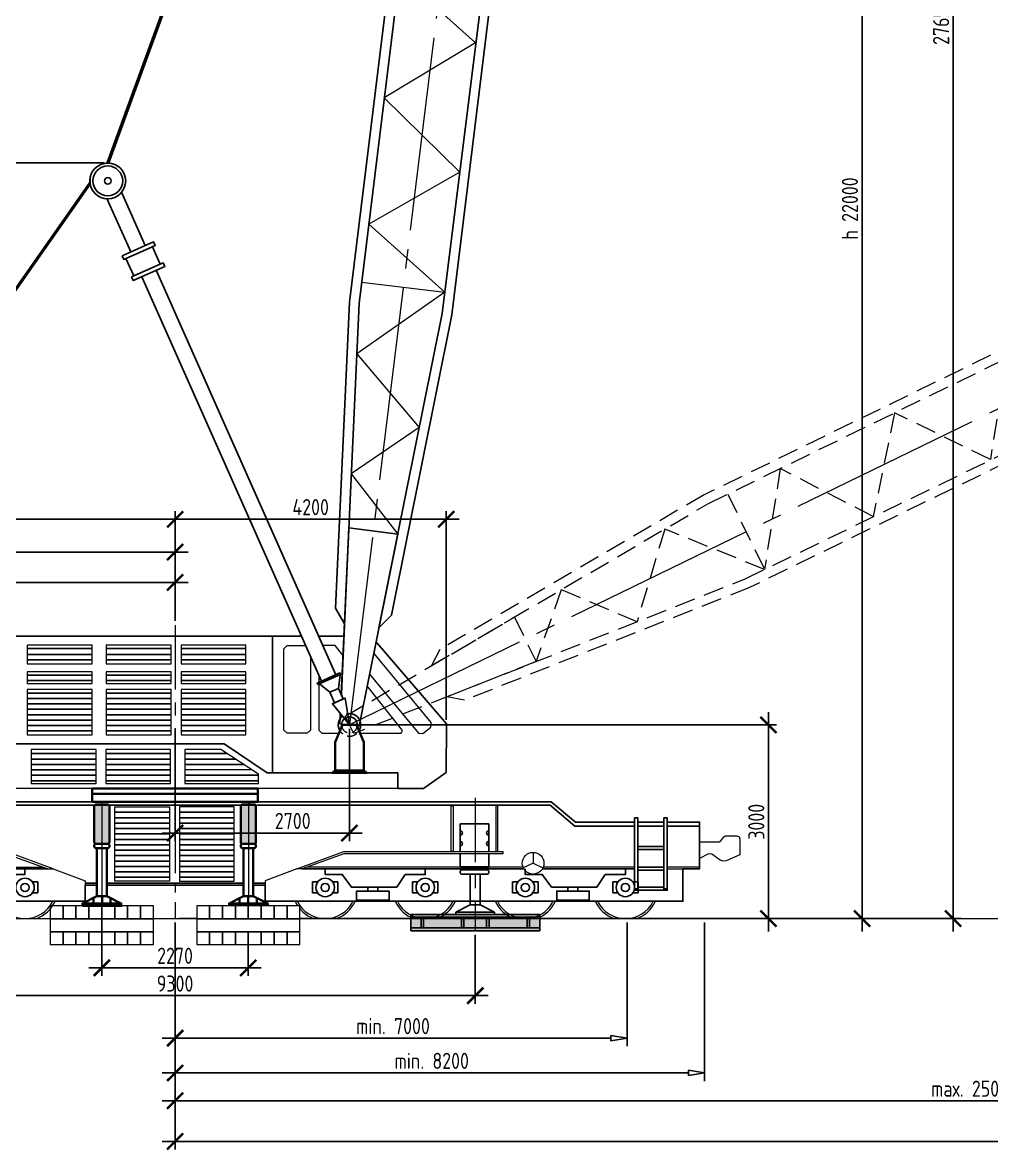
# Model space of a CAD drawing. Header units: millimetres. Extents: x -43929 to 22019, y 6537 to 66314.
# Drawn here: x -10940 to 4066, y 31743 to 49260 of the extents above; entities that cross this region are included whole.
import ezdxf

# ---------------------------------------------------------------- set-up
doc = ezdxf.new("R2010")
doc.units = ezdxf.units.MM
doc.set_wipeout_variables(frame=1)
for name, pattern in [('CENTER', [16, 10, -2, 2, -2]), ('HIDDEN', [9.525, 6.35, -3.175]), ('K5LT_AXLED', [19.5, 15, -1.5, 1.5, -1.5])]:
    doc.linetypes.add(name, pattern=pattern)
for name, color, linetype, lineweight in [('1', 7, 'Continuous', 35), ('1 @ 1', 7, 'Continuous', 35), ('axes', 40, 'CENTER', 0), ('axes2', 40, 'CENTER', 13), ('dim', 4, 'Continuous', 15), ('hatch2', 7, 'Continuous', 9), ('hid1', 7, 'HIDDEN', 0), ('line2', 7, 'Continuous', 18), ('line3', 7, 'Continuous', 25), ('line4', 7, 'Continuous', 50)]:
    doc.layers.add(name, color=color, linetype=linetype, lineweight=lineweight)
doc.layers.add('help', color=4, linetype='Continuous', lineweight=0, plot=False)
doc.layers.add('line1', color=5, linetype='Continuous', true_color=0x0000ff)
doc.styles.add('ГОСТ 2.304', font='CS_Gost2304.shx')
doc.dimstyles.new('СПДС', dxfattribs={"dimscale": 100, "dimtxt": 2.5, "dimasz": 2.5, "dimexe": 1.25, "dimexo": 0.625, "dimtad": 1, "dimdec": 0, "dimrnd": 0.001, "dimtxsty": 'ГОСТ 2.304', "dimblk": 'ARCHTICK', "dimblk1": 'ARCHTICK', "dimblk2": 'ARCHTICK', "dimcen": 2.5, "dimdle": 2, "dimadec": 0, "dimazin": 2, "dimtfac": 0.75, "dimtdec": 4, "dimtmove": 1, "dimatfit": 3, "dimfxl": 1, "dimtolj": 1, "dimarcsym": 1})

# ---------------------------------------------------------------- blocks, each defined once
blk = doc.blocks.new('портал')
blk.add_wipeout([(100758, 0), (100650, 407), (100683, 407), (100683, 587), (100592, 770), (100566, 770), (100566, 796), (100635, 796), (100635, 7652), (100491, 7652), (100491, 7714), (100527, 7714), (100527, 8011), (100490, 8011), (100490, 8073), (100635, 8073), (100635, 8979), (100619, 8983), (100517, 9086), (100481, 9222), (100519, 9362), (100617, 9461), (100758, 9500), (100897, 9463), (100997, 9363), (101035, 9226), (100998, 9085), (100898, 8984), (100881, 8977), (100881, 8073), (101024, 8073), (101024, 8011), (100975, 8011), (100975, 7714), (101025, 7714), (101025, 7652), (100881, 7652), (100881, 796), (100950, 796), (100950, 770), (100941, 770), (100833, 587), (100833, 407), (100867, 407)]).dxf.layer = 'hatch2'
at = {"layer": 'line1', "color": 5, "ltscale": 1000, "true_color": 0x0000ff}
for p, q in [((100683, 587), (100592, 770)), ((100833, 587), (100941, 770))]:
    blk.add_line(p, q, dxfattribs=at)
for points in [[(100635, 8979), (100635, 8073)], [(100881, 8073), (100881, 8977)], [(100635, 7652), (100635, 796), (100881, 796), (100881, 7652)]]:
    blk.add_lwpolyline(points, dxfattribs=at)
for points in [[(100490, 8073), (101024, 8073), (101024, 8011), (100490, 8011)], [(100527, 7714), (100975, 7714), (100975, 8011), (100527, 8011)], [(100491, 7714), (101025, 7714), (101025, 7652), (100491, 7652)], [(100566, 770), (100950, 770), (100950, 796), (100566, 796)], [(100683, 407), (100833, 407), (100833, 587), (100683, 587)], [(100758, 0), (100758, 0), (100867, 407), (100650, 407)]]:
    blk.add_lwpolyline(points, close=True, dxfattribs=at)
for radius in [277, 231, 51.5]:
    blk.add_circle((100758, 9223), radius, dxfattribs=at)
blk = doc.blocks.new('крепление стрелы')
blk.add_wipeout([(764633, 206187), (764683, 206223), (764683, 206664), (764796, 206930), (765009, 206930), (765123, 206664), (765123, 206223), (765173, 206187)]).dxf.layer = 'hatch2'
at = {"layer": '1', "color": 5, "ltscale": 1000, "true_color": 0x0000ff}
blk.add_lwpolyline([(764683, 206223), (764683, 206664), (764796, 206930), (765009, 206930), (765123, 206664), (765123, 206223)], close=True, dxfattribs=at)
blk.add_lwpolyline([(764633, 206187), (764683, 206223), (765123, 206223), (765173, 206187), (764633, 206187)], dxfattribs=at)
blk = doc.blocks.new('*U118')
at = {"layer": '1', "color": 5, "ltscale": 1000, "true_color": 0x0000ff}
for points in [[(-1283, 128), (1283, 128), (1283, 211), (-1283, 211)], [(-1283, 0), (1283, 0), (1283, 128), (-1283, 128)]]:
    blk.add_lwpolyline(points, close=True, dxfattribs=at)
at = {"layer": 'axes', "ltscale": 100}
blk.add_line((0, 2741), (0, -34), dxfattribs=at)
at = {"layer": 'line1', "color": 5, "ltscale": 1000, "true_color": 0x0000ff}
for points in [[(3452, 211), (-6246, 215), (-6246, 1779), (-6246, 2569), (1510, 2569)], [(3452, 211), (3846, 211), (4200, 459), (4202, 1211), (3036, 2569), (1510, 2569), (1510, 451)], [(3452, 211), (3452, 451), (1427, 451), (761, 899), (-6246, 899)]]:
    blk.add_lwpolyline(points, dxfattribs=at)
at = {"layer": 'line2', "ltscale": 1000}
blk.add_line((2889, 8055), (4180, 7897), dxfattribs=at)
for points in [[(-1286, 2429), (-2292, 2429), (-2292, 2142), (-1286, 2142)], [(-63, 2429), (-1069, 2429), (-1069, 2142), (-63, 2142)], [(1098, 2429), (92, 2429), (92, 2142), (1098, 2142)], [(2048, 1065), (1734, 1065), (1684, 1115), (1684, 2374), (1734, 2424), (2048, 2424), (2098, 2374), (2098, 1115)], [(3520, 1105), (2482, 2424), (2225, 2424), (2225, 1115), (2275, 1065), (3501, 1065)], [(3770, 1065), (3840, 1059), (3961, 1159), (3968, 1230), (2984, 2418), (2914, 2424), (2792, 2324), (2786, 2253)], [(-1286, 2014), (-2292, 2014), (-2292, 1835), (-1286, 1835)], [(-63, 2014), (-1069, 2014), (-1069, 1835), (-63, 1835)], [(1098, 2014), (92, 2014), (92, 1835), (1098, 1835)], [(-2292, 1040), (-1286, 1040), (-1286, 1743), (-2292, 1743)], [(-1069, 1040), (-63, 1040), (-63, 1743), (-1069, 1743)], [(92, 1040), (1098, 1040), (1098, 1743), (92, 1743)], [(-1225, 815), (-2231, 815), (-2231, 284), (-1225, 284)], [(-69, 815), (-1075, 815), (-1075, 284), (-69, 284)]]:
    blk.add_lwpolyline(points, close=True, dxfattribs=at)
blk.add_lwpolyline([(149, 815), (149, 284), (1292, 284), (1292, 432), (708, 815), (149, 815)], dxfattribs=at)
at = {"layer": 'line3', "color": 9, "ltscale": 1000, "true_color": 0xb7b7b7}
for p, q in [((-1286, 2379), (-2292, 2379)), ((-1286, 2286), (-2292, 2286)), ((-63, 2379), (-1069, 2379)), ((-63, 2286), (-1069, 2286)), ((1098, 2379), (92, 2379)), ((1098, 2286), (92, 2286)), ((-1286, 2202), (-2292, 2202)), ((-63, 2202), (-1069, 2202)), ((1098, 2202), (92, 2202)), ((-1286, 1965), (-2292, 1965)), ((-63, 1965), (-1069, 1965)), ((1098, 1965), (92, 1965)), ((-1286, 1881), (-2292, 1881)), ((-63, 1881), (-1069, 1881)), ((1098, 1881), (92, 1881)), ((-1286, 1687), (-2292, 1687)), ((-1286, 1603), (-2292, 1603)), ((-63, 1687), (-1069, 1687)), ((-63, 1603), (-1069, 1603)), ((1098, 1687), (92, 1687)), ((1098, 1603), (92, 1603)), ((-1286, 1519), (-2292, 1519)), ((-1286, 1436), (-2292, 1436)), ((-63, 1519), (-1069, 1519)), ((-63, 1436), (-1069, 1436)), ((1098, 1519), (92, 1519)), ((1098, 1436), (92, 1436)), ((-1286, 1352), (-2292, 1352)), ((-1286, 1268), (-2292, 1268)), ((-63, 1352), (-1069, 1352)), ((-63, 1268), (-1069, 1268)), ((1098, 1352), (92, 1352)), ((1098, 1268), (92, 1268)), ((-1286, 1184), (-2292, 1184)), ((-1286, 1100), (-2292, 1100)), ((-63, 1184), (-1069, 1184)), ((-63, 1100), (-1069, 1100)), ((1098, 1184), (92, 1184)), ((1098, 1100), (92, 1100)), ((-1225, 749), (-2231, 749)), ((-69, 749), (-1075, 749)), ((809, 749), (149, 749)), ((-1225, 665), (-2231, 665)), ((-1225, 582), (-2231, 582)), ((-69, 665), (-1075, 665)), ((-69, 582), (-1075, 582)), ((937, 665), (149, 665)), ((1064, 582), (149, 582)), ((-1225, 498), (-2231, 498)), ((-1225, 414), (-2231, 414)), ((-69, 498), (-1075, 498)), ((-69, 414), (-1075, 414)), ((1185, 503), (149, 498)), ((1292, 414), (149, 414)), ((-1225, 330), (-2231, 330)), ((-69, 330), (-1075, 330)), ((1292, 330), (149, 330))]:
    blk.add_line(p, q, dxfattribs=at)
at = {"layer": 'line4', "ltscale": 1000}
for p, q in [((-1098, 9734), (4584, 25354)), ((-6246, 2570), (-1278, 9638))]:
    blk.add_line(p, q, dxfattribs=at)
blk.add_wipeout([(3451, 4151), (2691, 4245), (2556, 1289), (2622, 1348), (2654, 1361), (2688, 1367), (2723, 1366), (2757, 1358), (2787, 1345), (2816, 1324), (2839, 1300), (2857, 1271), (2865, 1249)]).dxf.layer = 'hatch2'
at = {"layer": 'axes', "color": 30, "linetype": 'K5LT_AXLED', "ltscale": 200, "true_color": 0xff8000}
blk.add_line((5435, 23451), (2702, 1194), dxfattribs=at)
at = {"layer": 'line1', "color": 5, "ltscale": 1000, "true_color": 0x0000ff}
for points in [[(2484, 3002), (2623, 2761), (2849, 7724), (4089, 17822), (5255, 24240), (5106, 24258), (3940, 17840), (2700, 7743)], [(3350, 2896), (3157, 2696), (4139, 7566), (5398, 17661), (5800, 24173), (5949, 24155), (5528, 17645), (4288, 7548)], [(2553, 1212), (2691, 4245), (3451, 4151), (2851, 1175)]]:
    blk.add_lwpolyline(points, close=True, dxfattribs=at)
for radius in [174, 123]:
    blk.add_circle((2702, 1194), radius, dxfattribs=at)
at = {"layer": 'line2', "ltscale": 1000}
blk.add_lwpolyline([(4539, 20299), (5524, 19707), (4269, 18817), (5408, 17821), (3972, 16876), (5164, 15784), (3735, 14939), (4896, 13732), (3474, 12817), (4654, 11761), (3240, 10908), (4408, 9756), (2999, 8951), (4180, 7897), (2813, 6943), (3783, 5800), (2729, 5086), (3451, 4151)], dxfattribs=at)
at = {"rotation": 23.9515613894751}
blk.add_blockref('портал', (-89380, -39711), dxfattribs=at)
at = {"layer": '1', "extrusion": (0, 0, -1), "zscale": -1}
blk.add_blockref('крепление стрелы', (-767604, -205736), dxfattribs=at)
blk = doc.blocks.new('*U15')
blk.add_wipeout([(-800, 0), (-800, -600), (800, -600), (800, 0)]).dxf.layer = 'hatch2'
at = {"layer": 'line2', "ltscale": 1000}
for points in [[(-800, -200), (-600, -200), (-600, 0), (-800, 0)], [(-600, -200), (-400, -200), (-400, 0), (-600, 0)], [(-400, -200), (-200, -200), (-200, 0), (-400, 0)], [(-200, -200), (0, -200), (0, 0), (-200, 0)], [(0, -200), (200, -200), (200, 0), (0, 0)], [(200, -200), (400, -200), (400, 0), (200, 0)], [(400, -200), (600, -200), (600, 0), (400, 0)], [(600, -200), (800, -200), (800, 0), (600, 0)], [(-800, -400), (800, -400), (800, -200), (-800, -200)], [(-800, -600), (-600, -600), (-600, -400), (-800, -400)], [(-600, -600), (-400, -600), (-400, -400), (-600, -400)], [(-400, -600), (-200, -600), (-200, -400), (-400, -400)], [(-200, -600), (0, -600), (0, -400), (-200, -400)], [(0, -600), (200, -600), (200, -400), (0, -400)], [(200, -600), (400, -600), (400, -400), (200, -400)], [(400, -600), (600, -600), (600, -400), (400, -400)], [(600, -600), (800, -600), (800, -400), (600, -400)]]:
    blk.add_lwpolyline(points, close=True, dxfattribs=at)
blk = doc.blocks.new('аутр. стойка')
blk.add_wipeout([(780275, 203353), (780275, 203392), (780499, 203506), (780499, 204248), (780652, 204248), (780652, 203506), (780875, 203392), (780875, 203353)]).dxf.layer = 'hatch2'
at = {"layer": '1', "color": 5, "ltscale": 1000, "true_color": 0x0000ff}
for p, q in [((780444, 203478), (780444, 203392)), ((780578, 203506), (780578, 203392)), ((780712, 203475), (780712, 203392))]:
    blk.add_line(p, q, dxfattribs=at)
for points in [[(780499, 203506), (780652, 203506), (780652, 204248), (780499, 204248)], [(780275, 203353), (780875, 203353), (780875, 203392), (780275, 203392)]]:
    blk.add_lwpolyline(points, close=True, dxfattribs=at)
blk.add_lwpolyline([(780275, 203392), (780499, 203506), (780652, 203506), (780875, 203392)], dxfattribs=at)
blk = doc.blocks.new('уатр.')
at = {"layer": 'hatch2', "ltscale": 1000, "true_color": 0x000000}
h = blk.add_hatch(color=18, dxfattribs=at)
h.dxf.hatch_style = 1
h.paths.add_polyline_path([(761340, 193740, 0.414214), (761315, 193765), (761223, 193765), (761340, 193650)])
h.paths.add_polyline_path([(761107, 193609), (761107, 193337), (761291, 193154), (761315, 193154, 0.414214), (761340, 193179), (761340, 193378)])
at = {"layer": 'hatch2', "ltscale": 1000}
h = blk.add_hatch(color=2, dxfattribs=at)
h.dxf.hatch_style = 1
h.paths.add_polyline_path([(761340, 193650), (761223, 193765), (761132, 193765, 0.414214), (761107, 193740), (761107, 193609), (761340, 193378)])
h.paths.add_polyline_path([(761107, 193337), (761107, 193179, 0.414214), (761132, 193154), (761291, 193154)])
at = {"layer": '1', "color": 5, "ltscale": 1000, "true_color": 0x0000ff}
for points in [[(761132, 193154), (761315, 193154, 0.414214), (761340, 193179), (761340, 193740, 0.414214), (761315, 193765), (761132, 193765, 0.414214), (761107, 193740), (761107, 193179, 0.414214)], [(761132, 193154), (761315, 193154, -0.414214), (761340, 193129), (761340, 193115, -0.414214), (761315, 193090), (761132, 193090, -0.414214), (761107, 193115), (761107, 193129, -0.414214)]]:
    blk.add_lwpolyline(points, format="xyb", close=True, dxfattribs=at)
at = {"layer": '1'}
blk.add_blockref('аутр. стойка', (-19352, -11158), dxfattribs=at)
blk = doc.blocks.new('*U101')
at = {"color": 8, "lineweight": 20}
for p, q in [((-6105, 268), (-1550, 268)), ((6105, 268), (1550, 268))]:
    blk.add_line(p, q, dxfattribs=at)
for centre in [(-2325, 482), (2325, 482), (3875, 482), (5425, 482), (6975, 482)]:
    blk.add_arc(centre, 482, 206.3327, 333.6673, dxfattribs=at)
at = {"color": 7, "lineweight": 20}
blk.add_arc((-2325, 482), 513, 290.0531, 335.3742, dxfattribs=at)
at = {"layer": 'axes2', "color": 30, "linetype": 'K5LT_AXLED', "ltscale": 100, "true_color": 0xff8000}
blk.add_line((0, 2205), (0, 0), dxfattribs=at)
at = {"layer": 'help', "ltscale": 1000}
blk.add_line((8124, 1494), (8124, 1466), dxfattribs=at)
at = {"layer": 'line1', "color": 5, "ltscale": 1000, "true_color": 0x0000ff}
for points in [[(7115, 1494), (6200, 1494), (5823, 1807), (0, 1807), (-5823, 1807), (-6200, 1494), (-7115, 1494)], [(-7624, 1494), (-8124, 1494), (-8124, 772), (-7865, 772), (-7865, 268), (-1395, 268), (-1395, 516), (1395, 516), (1395, 268), (7865, 268), (7865, 772), (8124, 772), (8124, 1494), (7624, 1494)], [(7168, 1494), (7571, 1494)]]:
    blk.add_lwpolyline(points, dxfattribs=at)
at = {"layer": 'line2', "ltscale": 1000}
for p, q in [((8124, 799), (7624, 799)), ((7624, 772), (7865, 772))]:
    blk.add_line(p, q, dxfattribs=at)
for points in [[(-89, 580), (-934, 580), (-934, 1732), (-89, 1732)], [(67, 580), (913, 580), (913, 1732), (67, 1732)], [(4308, 1040), (4278, 1040), (4278, 1748), (4308, 1748)], [(4967, 1040), (4997, 1040), (4997, 1748), (4967, 1748)]]:
    blk.add_lwpolyline(points, close=True, dxfattribs=at)
for points in [[(4858, 1040), (4858, 1466), (4418, 1466), (4418, 1040)], [(8124, 1191), (8428, 1191), (8452, 1203), (8500, 1268), (8524, 1280), (8700, 1280), (8735, 1265), (8750, 1230), (8750, 990), (8538, 897), (8488, 890), (8441, 907), (8312, 997), (8261, 1001), (8124, 931)], [(-1887, 772), (-2615, 1040), (-5077, 1040), (-5077, 1005), (-2616, 1005), (-1970, 772)], [(1887, 772), (2615, 1040), (5077, 1040), (5077, 1005), (2616, 1005), (1970, 772)], [(4418, 1005), (4418, 799), (4858, 799), (4858, 1005)], [(-5386, 799), (-2040, 799), (-1970, 772), (-5399, 772)], [(-5399, 772), (-1887, 772), (-1395, 583), (-1395, 516)], [(5399, 772), (1887, 772), (1395, 583), (1395, 516)], [(5386, 799), (2040, 799), (1970, 772), (5399, 772)], [(7115, 772), (5690, 772)], [(5690, 772), (7115, 772)], [(7115, 799), (5703, 799)]]:
    blk.add_lwpolyline(points, dxfattribs=at)
for centre, radius, start, end in [((4418, 1327), 33.6, 270, 90), ((4858, 1327), 33.6, 90, 270), ((4418, 1161), 33.6, 270, 90), ((4858, 1161), 33.6, 90, 270), ((2325, 482), 513, 204.6258, 249.9469), ((2325, 482), 513, 290.0531, 335.3742), ((3875, 482), 513, 204.6258, 249.9469), ((3875, 482), 513, 290.0531, 335.3742), ((5425, 482), 513, 204.6258, 249.9469), ((5425, 482), 513, 290.0531, 335.3742), ((6975, 482), 513, 204.6258, 249.9469), ((6975, 482), 513, 290.0531, 335.3742)]:
    blk.add_arc(centre, radius, start, end, dxfattribs=at)
at = {"layer": 'line3', "color": 9, "ltscale": 1000, "true_color": 0xb7b7b7}
for p, q in [((5810, 1758), (-5807, 1758)), ((6194, 1431), (5810, 1758)), ((-934, 1647), (-89, 1647)), ((913, 1647), (67, 1647)), ((-934, 1563), (-89, 1563)), ((-934, 1479), (-89, 1479)), ((913, 1563), (67, 1563)), ((913, 1479), (67, 1479)), ((7115, 1431), (6194, 1431)), ((7571, 1431), (7168, 1431)), ((8124, 1431), (7624, 1431)), ((-934, 1395), (-89, 1395)), ((-934, 1311), (-89, 1311)), ((-934, 1227), (-89, 1227)), ((913, 1395), (67, 1395)), ((913, 1311), (67, 1311)), ((913, 1227), (67, 1227)), ((-934, 1143), (-89, 1143)), ((-934, 1059), (-89, 1059)), ((913, 1143), (67, 1143)), ((913, 1059), (67, 1059)), ((-934, 975), (-89, 975)), ((-934, 892), (-89, 892)), ((913, 975), (67, 975)), ((913, 892), (67, 892)), ((-934, 808), (-89, 808)), ((-934, 724), (-89, 724)), ((913, 808), (67, 808)), ((913, 724), (67, 724)), ((-2128, 567), (-2210, 567)), ((-2128, 567), (-2128, 482)), ((-1395, 547), (1395, 547)), ((-934, 640), (-89, 640)), ((913, 640), (67, 640)), ((2128, 567), (2210, 567)), ((2128, 567), (2128, 482)), ((2522, 567), (2440, 567)), ((2522, 567), (2522, 482)), ((3678, 567), (3760, 567)), ((3678, 567), (3678, 482)), ((4072, 567), (3990, 567)), ((4072, 567), (4072, 482)), ((5228, 567), (5310, 567)), ((5228, 567), (5228, 482)), ((5622, 567), (5540, 567)), ((5622, 567), (5622, 482)), ((6778, 567), (6860, 567)), ((6778, 567), (6778, 482)), ((7172, 567), (7090, 567)), ((7172, 567), (7172, 482)), ((-2128, 397), (-2210, 397)), ((-2128, 397), (-2128, 482)), ((2128, 397), (2128, 482)), ((2128, 397), (2210, 397)), ((2522, 397), (2440, 397)), ((2522, 397), (2522, 482)), ((3678, 397), (3678, 482)), ((3678, 397), (3760, 397)), ((4072, 397), (3990, 397)), ((4072, 397), (4072, 482)), ((5228, 397), (5228, 482)), ((5228, 397), (5310, 397)), ((5622, 397), (5540, 397)), ((5622, 397), (5622, 482)), ((6778, 397), (6778, 482)), ((6778, 397), (6860, 397)), ((7172, 397), (7090, 397)), ((7172, 397), (7172, 482))]:
    blk.add_line(p, q, dxfattribs=at)
at = {"layer": 'line3', "color": 8, "lineweight": 20}
for p, q in [((5548, 1025), (5545, 857)), ((5545, 857), (5393, 784)), ((5545, 857), (5697, 784))]:
    blk.add_line(p, q, dxfattribs=at)
at = {"layer": 'line3', "color": 9, "ltscale": 1000, "true_color": 0xb7b7b7}
for points in [[(7115, 1560), (7168, 1560), (7168, 463), (7115, 463)], [(7571, 1560), (7624, 1560), (7624, 463), (7571, 463)], [(7168, 1118), (7571, 1118), (7571, 1071), (7168, 1071)], [(7168, 797), (7571, 797), (7571, 750), (7168, 750)], [(2812, 288), (3315, 288), (3315, 425), (2812, 425)], [(2985, 488), (3140, 488), (3140, 425), (2985, 425)], [(5912, 288), (6415, 288), (6415, 425), (5912, 425)], [(6085, 488), (6240, 488), (6240, 425), (6085, 425)], [(7115, 463), (7168, 463), (7168, 440), (7115, 440)], [(7168, 487), (7571, 487), (7571, 440), (7168, 440)], [(7571, 463), (7624, 463), (7624, 440), (7571, 440)]]:
    blk.add_lwpolyline(points, close=True, dxfattribs=at)
for points in [[(-2325, 772), (-2325, 682), (-2588, 682), (-2731, 488), (-3434, 488), (-3564, 683), (-3875, 683), (-3875, 772)], [(2325, 772), (2325, 682), (2588, 682), (2731, 488), (3434, 488), (3564, 683), (3875, 683), (3875, 772)], [(5425, 772), (5425, 682), (5688, 682), (5831, 488), (6534, 488), (6664, 683), (6975, 683), (6975, 772)]]:
    blk.add_lwpolyline(points, dxfattribs=at)
at = {"layer": 'line3', "color": 8, "lineweight": 20}
blk.add_circle((5545, 857), 169, dxfattribs=at)
at = {"layer": 'line3', "color": 9, "ltscale": 1000, "true_color": 0xb7b7b7}
for centre, radius in [((-2325, 482), 143), ((-2325, 482), 62.7), ((2325, 482), 143), ((2325, 482), 62.7), ((3875, 482), 143), ((3875, 482), 62.7), ((5425, 482), 143), ((5425, 482), 62.7), ((6975, 482), 143), ((6975, 482), 62.7)]:
    blk.add_circle(centre, radius, dxfattribs=at)
at = {"layer": '1'}
blk.add_blockref('уатр.', (-762358, -191998), dxfattribs=at)
at = {"layer": '1', "xscale": -1}
blk.add_blockref('уатр.', (762358, -191998), dxfattribs=at)
at = {"layer": '1', "color": 5, "ltscale": 1000, "true_color": 0x0000ff}
blk.add_line((-1283, 1807), (1283, 1807), dxfattribs=at)
at = {"layer": 'axes2', "color": 30, "linetype": 'K5LT_AXLED', "ltscale": 200, "true_color": 0xff8000}
for p, q in [((-1135, 1807), (-1135, 0)), ((1135, 1807), (1135, 0))]:
    blk.add_line(p, q, dxfattribs=at)
blk = doc.blocks.new('_ArchTick')
at = {"color": 0, "linetype": 'ByBlock', "const_width": 0.15}
blk.add_lwpolyline([(-0.5, -0.5), (0.5, 0.5)], dxfattribs=at)
blk = doc.blocks.new('*D157')
at = {"layer": 'Defpoints', "color": 0, "ltscale": 1000, "transparency": 16777216}
for p in [(-1578, 57380), (2062, 57380), (-1578, 35380)]:
    blk.add_point(p, dxfattribs=at)
at = {"layer": 'dim', "color": 0, "lineweight": -2, "ltscale": 1000, "transparency": 16777216}
for p, q in [((2062, 35180), (2062, 57580)), ((-1515, 57380), (2187, 57380)), ((-1516, 35380), (2187, 35380))]:
    blk.add_line(p, q, dxfattribs=at)
at = {"layer": 'dim', "color": 0, "lineweight": -2, "ltscale": 1000, "transparency": 16777216, "xscale": 250, "yscale": 250, "zscale": 250}
for p, rotation in [((2062, 57380), 90), ((2062, 35380), 270)]:
    blk.add_blockref('_ArchTick', p, dxfattribs=dict(at, rotation=rotation))
at = {"layer": 'dim', "color": 0, "ltscale": 1000, "transparency": 16777216, "insert": (1875, 46380), "char_height": 250, "attachment_point": 5, "rotation": 90, "style": 'ГОСТ 2.304'}
blk.add_mtext('\\A1;h 22000', dxfattribs=at)
blk = doc.blocks.new('_ClosedBlank')
at = {"color": 0, "linetype": 'ByBlock', "lineweight": -2}
for p, q in [((-1, 0.167), (0, 0)), ((-1, 0.167), (-1, -0.167)), ((0, 0), (-1, -0.167))]:
    blk.add_line(p, q, dxfattribs=at)
blk = doc.blocks.new('*D158')
at = {"layer": 'Defpoints', "color": 0, "ltscale": 100, "transparency": 16777216}
for p in [(-8578, 35380), (-1578, 35381), (-1578, 33527)]:
    blk.add_point(p, dxfattribs=at)
at = {"layer": 'dim', "color": 0, "lineweight": -2, "ltscale": 100, "transparency": 16777216}
for p, q in [((-8578, 35317), (-8578, 33402)), ((-1578, 35318), (-1578, 33402))]:
    blk.add_line(p, q, dxfattribs=at)
at = {"layer": 'dim', "color": 0, "linetype": 'Continuous', "lineweight": -2, "ltscale": 100, "transparency": 16777216}
blk.add_line((-8778, 33527), (-1828, 33527), dxfattribs=at)
at = {"layer": 'dim', "color": 0, "lineweight": -2, "ltscale": 100, "transparency": 16777216, "xscale": 250, "yscale": 250, "zscale": 250, "rotation": 180}
blk.add_blockref('_ArchTick', (-8578, 33527), dxfattribs=at)
at = {"layer": 'dim', "color": 0, "lineweight": -2, "ltscale": 100, "transparency": 16777216, "xscale": 250, "yscale": 250, "zscale": 250}
blk.add_blockref('_ClosedBlank', (-1578, 33527), dxfattribs=at)
at = {"layer": 'dim', "color": 0, "ltscale": 100, "transparency": 16777216, "insert": (-5203, 33714), "char_height": 250, "attachment_point": 5, "style": 'ГОСТ 2.304'}
blk.add_mtext('\\A1;min. 7000', dxfattribs=at)
blk = doc.blocks.new('_McsArrow')
at = {"layer": 'help', "color": 0, "ltscale": 1000}
blk.add_solid([(0, 0), (-1, 0.167), (-1, -0.167)], dxfattribs=at)
blk = doc.blocks.new('*D159')
at = {"layer": 'Defpoints', "color": 0, "ltscale": 100, "transparency": 16777216}
for p in [(-8578, 35317), (16422, 35380), (16422, 32557)]:
    blk.add_point(p, dxfattribs=at)
at = {"layer": 'dim', "color": 0, "lineweight": -2, "ltscale": 100, "transparency": 16777216}
for p, q in [((-8578, 35255), (-8578, 32432)), ((16422, 35317), (16422, 32432)), ((-8778, 32557), (16172, 32557))]:
    blk.add_line(p, q, dxfattribs=at)
at = {"layer": 'dim', "color": 0, "lineweight": -2, "ltscale": 100, "transparency": 16777216, "xscale": 250, "yscale": 250, "zscale": 250, "rotation": 180}
blk.add_blockref('_ArchTick', (-8578, 32557), dxfattribs=at)
at = {"layer": 'dim', "color": 0, "lineweight": -2, "ltscale": 100, "transparency": 16777216, "xscale": 250, "yscale": 250, "zscale": 250}
blk.add_blockref('_McsArrow', (16422, 32557), dxfattribs=at)
at = {"layer": 'dim', "color": 0, "ltscale": 100, "transparency": 16777216, "insert": (3797, 32745), "char_height": 250, "attachment_point": 5, "style": 'ГОСТ 2.304'}
blk.add_mtext('\\A1;mах. 25000', dxfattribs=at)
blk = doc.blocks.new('*D161')
at = {"layer": 'Defpoints', "color": 0, "ltscale": 1000, "transparency": 16777216}
for p in [(-8578, 35380), (-378, 35380), (-378, 32989)]:
    blk.add_point(p, dxfattribs=at)
at = {"layer": 'dim', "color": 0, "lineweight": -2, "ltscale": 1000, "transparency": 16777216}
for p, q in [((-8578, 35317), (-8578, 32864)), ((-378, 35317), (-378, 32864)), ((-8778, 32989), (-628, 32989))]:
    blk.add_line(p, q, dxfattribs=at)
at = {"layer": 'dim', "color": 0, "lineweight": -2, "ltscale": 1000, "transparency": 16777216, "xscale": 250, "yscale": 250, "zscale": 250, "rotation": 180}
blk.add_blockref('_ArchTick', (-8578, 32989), dxfattribs=at)
at = {"layer": 'dim', "color": 0, "lineweight": -2, "ltscale": 1000, "transparency": 16777216, "xscale": 250, "yscale": 250, "zscale": 250}
blk.add_blockref('_ClosedBlank', (-378, 32989), dxfattribs=at)
at = {"layer": 'dim', "color": 0, "ltscale": 1000, "transparency": 16777216, "insert": (-4603, 33176), "char_height": 250, "attachment_point": 5, "style": 'ГОСТ 2.304'}
blk.add_mtext('\\A1;min. 8200', dxfattribs=at)
blk = doc.blocks.new('*D162')
at = {"layer": 'Defpoints', "color": 0, "ltscale": 1000, "transparency": 16777216}
for p in [(-702, 63030), (3474, 63030), (-8578, 35380)]:
    blk.add_point(p, dxfattribs=at)
at = {"layer": 'dim', "color": 0, "lineweight": -2, "ltscale": 1000, "transparency": 16777216}
for p, q in [((3474, 35180), (3474, 63230)), ((-640, 63030), (3599, 63030)), ((-8516, 35380), (3599, 35380))]:
    blk.add_line(p, q, dxfattribs=at)
at = {"layer": 'dim', "color": 0, "lineweight": -2, "ltscale": 1000, "transparency": 16777216, "xscale": 250, "yscale": 250, "zscale": 250}
for p, rotation in [((3474, 63030), 90), ((3474, 35380), 270)]:
    blk.add_blockref('_ArchTick', p, dxfattribs=dict(at, rotation=rotation))
at = {"layer": 'dim', "color": 0, "ltscale": 1000, "transparency": 16777216, "insert": (3287, 49205), "char_height": 250, "attachment_point": 5, "rotation": 90, "style": 'ГОСТ 2.304'}
blk.add_mtext('\\A1; 27650', dxfattribs=at)
blk = doc.blocks.new('*D163')
at = {"layer": 'Defpoints', "color": 0, "ltscale": 100, "transparency": 16777216}
for p in [(-8578, 35380), (19422, 35380), (19422, 31928)]:
    blk.add_point(p, dxfattribs=at)
at = {"layer": 'dim', "color": 0, "lineweight": -2, "ltscale": 100, "transparency": 16777216}
for p, q in [((-8578, 35317), (-8578, 31803)), ((19422, 35317), (19422, 31803)), ((-8778, 31928), (19172, 31928))]:
    blk.add_line(p, q, dxfattribs=at)
at = {"layer": 'dim', "color": 0, "lineweight": -2, "ltscale": 100, "transparency": 16777216, "xscale": 250, "yscale": 250, "zscale": 250, "rotation": 180}
blk.add_blockref('_ArchTick', (-8578, 31928), dxfattribs=at)
at = {"layer": 'dim', "color": 0, "lineweight": -2, "ltscale": 100, "transparency": 16777216, "xscale": 250, "yscale": 250, "zscale": 250}
blk.add_blockref('_McsArrow', (19422, 31928), dxfattribs=at)
at = {"layer": 'dim', "color": 0, "ltscale": 100, "transparency": 16777216, "insert": (5297, 32115), "char_height": 250, "attachment_point": 5, "style": 'ГОСТ 2.304'}
blk.add_mtext('\\A1;mах.  28000', dxfattribs=at)
blk = doc.blocks.new('стрела штриховая')
at = {"layer": 'axes', "color": 30, "linetype": 'K5LT_AXLED', "ltscale": 200, "true_color": 0xff8000}
blk.add_line((-22422, 319), (0, 0), dxfattribs=at)
at = {"layer": 'hid1', "ltscale": 50}
blk.add_line((-6824, 747), (-6842, -553), dxfattribs=at)
for points in [[(-1762, 462), (-1542, 291), (-6490, 742), (-16662, 887), (-23180, 604), (-23177, 755), (-16660, 1037), (-6488, 892)], [(2, 150), (-3021, 426), (-3032, -340), (-2, -150)], [(-1775, -411), (-1550, -247), (-6509, -557), (-16681, -432), (-23187, 56), (-23189, -95), (-16683, -563), (-6511, -707)]]:
    blk.add_lwpolyline(points, close=True, dxfattribs=at)
blk.add_lwpolyline([(-19177, 778), (-18726, -279), (-17673, 843), (-16841, -420), (-15710, 874), (-14790, -456), (-13759, 846), (-12721, -469), (-11620, 815), (-10734, -497), (-9697, 788), (-8715, -526), (-7726, 760), (-6842, -553), (-5711, 671), (-4711, -445), (-3860, 502), (-3032, -340)], dxfattribs=at)
at = {"layer": 'hid1', "ltscale": 25}
for radius in [174, 123]:
    blk.add_circle((0, 0), radius, dxfattribs=at)
blk = doc.blocks.new('*D127')
at = {"layer": 'Defpoints', "color": 0, "ltscale": 100, "transparency": 16777216}
for p in [(-15118, 40588), (-8578, 39928), (-15118, 39366)]:
    blk.add_point(p, dxfattribs=at)
at = {"layer": 'dim', "color": 0, "lineweight": -2, "ltscale": 100, "transparency": 16777216}
for p, q in [((-15118, 39429), (-15118, 40713)), ((-8578, 39991), (-8578, 40713)), ((-8378, 40588), (-15318, 40588))]:
    blk.add_line(p, q, dxfattribs=at)
at = {"layer": 'dim', "color": 0, "lineweight": -2, "ltscale": 100, "transparency": 16777216, "xscale": 250, "yscale": 250, "zscale": 250, "rotation": 180}
blk.add_blockref('_ArchTick', (-15118, 40588), dxfattribs=at)
at = {"layer": 'dim', "color": 0, "lineweight": -2, "ltscale": 100, "transparency": 16777216, "xscale": 250, "yscale": 250, "zscale": 250}
blk.add_blockref('_ArchTick', (-8578, 40588), dxfattribs=at)
at = {"layer": 'dim', "color": 0, "ltscale": 100, "transparency": 16777216, "insert": (-11848, 40775), "char_height": 250, "attachment_point": 5, "style": 'ГОСТ 2.304'}
blk.add_mtext('\\A1;6540', dxfattribs=at)
blk = doc.blocks.new('*D128')
at = {"layer": 'Defpoints', "color": 0, "ltscale": 100, "transparency": 16777216}
for p in [(-15978, 41059), (-8578, 39928), (-15978, 39619)]:
    blk.add_point(p, dxfattribs=at)
at = {"layer": 'dim', "color": 0, "lineweight": -2, "ltscale": 100, "transparency": 16777216}
for p, q in [((-15978, 39681), (-15978, 41184)), ((-8578, 39991), (-8578, 41184)), ((-8378, 41059), (-16178, 41059))]:
    blk.add_line(p, q, dxfattribs=at)
at = {"layer": 'dim', "color": 0, "lineweight": -2, "ltscale": 100, "transparency": 16777216, "xscale": 250, "yscale": 250, "zscale": 250, "rotation": 180}
blk.add_blockref('_ArchTick', (-15978, 41059), dxfattribs=at)
at = {"layer": 'dim', "color": 0, "lineweight": -2, "ltscale": 100, "transparency": 16777216, "xscale": 250, "yscale": 250, "zscale": 250}
blk.add_blockref('_ArchTick', (-8578, 41059), dxfattribs=at)
at = {"layer": 'dim', "color": 0, "ltscale": 100, "transparency": 16777216, "insert": (-12278, 41246), "char_height": 250, "attachment_point": 5, "style": 'ГОСТ 2.304'}
blk.add_mtext('\\A1;7400', dxfattribs=at)
blk = doc.blocks.new('*D129')
at = {"layer": 'Defpoints', "color": 0, "ltscale": 100, "transparency": 16777216}
for p in [(-16778, 41566), (-8578, 39928), (-16778, 39619)]:
    blk.add_point(p, dxfattribs=at)
at = {"layer": 'dim', "color": 0, "lineweight": -2, "ltscale": 100, "transparency": 16777216}
for p, q in [((-8378, 41566), (-16978, 41566)), ((-16778, 39681), (-16778, 41691)), ((-8578, 39991), (-8578, 41691))]:
    blk.add_line(p, q, dxfattribs=at)
at = {"layer": 'dim', "color": 0, "lineweight": -2, "ltscale": 100, "transparency": 16777216, "xscale": 250, "yscale": 250, "zscale": 250, "rotation": 180}
blk.add_blockref('_ArchTick', (-16778, 41566), dxfattribs=at)
at = {"layer": 'dim', "color": 0, "lineweight": -2, "ltscale": 100, "transparency": 16777216, "xscale": 250, "yscale": 250, "zscale": 250}
blk.add_blockref('_ArchTick', (-8578, 41566), dxfattribs=at)
at = {"layer": 'dim', "color": 0, "ltscale": 100, "transparency": 16777216, "insert": (-12678, 41754), "char_height": 250, "attachment_point": 5, "style": 'ГОСТ 2.304'}
blk.add_mtext('\\A1;8200', dxfattribs=at)
blk = doc.blocks.new('*D165')
at = {"layer": 'Defpoints', "color": 0, "ltscale": 100, "transparency": 16777216}
for p in [(-18057, 47086), (-9616, 47086), (-17542, 35380)]:
    blk.add_point(p, dxfattribs=at)
at = {"layer": 'dim', "color": 0, "lineweight": -2, "ltscale": 100, "transparency": 16777216}
for p, q in [((-18057, 35180), (-18057, 47286)), ((-9679, 47086), (-18182, 47086)), ((-17605, 35380), (-18182, 35380))]:
    blk.add_line(p, q, dxfattribs=at)
at = {"layer": 'dim', "color": 0, "lineweight": -2, "ltscale": 100, "transparency": 16777216, "xscale": 250, "yscale": 250, "zscale": 250}
for p, rotation in [((-18057, 47086), 90), ((-18057, 35380), 270)]:
    blk.add_blockref('_ArchTick', p, dxfattribs=dict(at, rotation=rotation))
at = {"layer": 'dim', "color": 0, "ltscale": 100, "transparency": 16777216, "insert": (-18245, 41233), "char_height": 250, "attachment_point": 5, "rotation": 90, "style": 'ГОСТ 2.304'}
blk.add_mtext('\\A1;мах. 12500', dxfattribs=at)
blk = doc.blocks.new('*D130')
at = {"layer": 'Defpoints', "color": 0, "ltscale": 100, "transparency": 16777216}
for p in [(-4379, 41566), (-8578, 39928), (-4379, 38398)]:
    blk.add_point(p, dxfattribs=at)
at = {"layer": 'dim', "color": 0, "lineweight": -2, "ltscale": 100, "transparency": 16777216}
for p, q in [((-8778, 41566), (-4179, 41566)), ((-8578, 39991), (-8578, 41691)), ((-4379, 38461), (-4379, 41691))]:
    blk.add_line(p, q, dxfattribs=at)
at = {"layer": 'dim', "color": 0, "lineweight": -2, "ltscale": 100, "transparency": 16777216, "xscale": 250, "yscale": 250, "zscale": 250, "rotation": 180}
blk.add_blockref('_ArchTick', (-8578, 41566), dxfattribs=at)
at = {"layer": 'dim', "color": 0, "lineweight": -2, "ltscale": 100, "transparency": 16777216, "xscale": 250, "yscale": 250, "zscale": 250}
blk.add_blockref('_ArchTick', (-4379, 41566), dxfattribs=at)
at = {"layer": 'dim', "color": 0, "ltscale": 100, "transparency": 16777216, "insert": (-6478, 41754), "char_height": 250, "attachment_point": 5, "style": 'ГОСТ 2.304'}
blk.add_mtext('\\A1;4200', dxfattribs=at)
blk = doc.blocks.new('*D131')
at = {"layer": 'Defpoints', "color": 0, "ltscale": 100, "transparency": 16777216}
for p in [(-8578, 38380), (-5878, 38380), (-8578, 36705)]:
    blk.add_point(p, dxfattribs=at)
at = {"layer": 'dim', "color": 0, "lineweight": -2, "ltscale": 100, "transparency": 16777216}
for p, q in [((-8578, 38318), (-8578, 36580)), ((-5878, 38318), (-5878, 36580)), ((-5678, 36705), (-8778, 36705))]:
    blk.add_line(p, q, dxfattribs=at)
at = {"layer": 'dim', "color": 0, "lineweight": -2, "ltscale": 100, "transparency": 16777216, "xscale": 250, "yscale": 250, "zscale": 250, "rotation": 180}
blk.add_blockref('_ArchTick', (-8578, 36705), dxfattribs=at)
at = {"layer": 'dim', "color": 0, "lineweight": -2, "ltscale": 100, "transparency": 16777216, "xscale": 250, "yscale": 250, "zscale": 250}
blk.add_blockref('_ArchTick', (-5878, 36705), dxfattribs=at)
at = {"layer": 'dim', "color": 0, "ltscale": 100, "transparency": 16777216, "insert": (-6756, 36893), "char_height": 250, "attachment_point": 5, "style": 'ГОСТ 2.304'}
blk.add_mtext('\\A1;2700', dxfattribs=at)
blk = doc.blocks.new('*D132')
at = {"layer": 'Defpoints', "color": 0, "ltscale": 100, "transparency": 16777216}
for p in [(-5876, 38380), (-378, 35380), (612, 35380)]:
    blk.add_point(p, dxfattribs=at)
at = {"layer": 'dim', "color": 0, "lineweight": -2, "ltscale": 100, "transparency": 16777216}
for p, q in [((612, 38580), (612, 35180)), ((-5814, 38380), (737, 38380)), ((-316, 35380), (737, 35380))]:
    blk.add_line(p, q, dxfattribs=at)
at = {"layer": 'dim', "color": 0, "lineweight": -2, "ltscale": 100, "transparency": 16777216, "xscale": 250, "yscale": 250, "zscale": 250}
for p, rotation in [((612, 38380), 90), ((612, 35380), 270)]:
    blk.add_blockref('_ArchTick', p, dxfattribs=dict(at, rotation=rotation))
at = {"layer": 'dim', "color": 0, "ltscale": 100, "transparency": 16777216, "insert": (425, 36880), "char_height": 250, "attachment_point": 5, "rotation": 90, "style": 'ГОСТ 2.304'}
blk.add_mtext('\\A1;3000', dxfattribs=at)
blk = doc.blocks.new('внутренние аутригеры')
at = {"layer": 'line3', "ltscale": 1000, "true_color": 0xffffff}
h = blk.add_hatch(color=7, dxfattribs=at)
h.dxf.hatch_style = 1
h.paths.add_polyline_path([(-3649, -1745), (-5649, -1745), (-5649, -1995), (-3649, -1995)])
h = blk.add_hatch(color=7, dxfattribs=at)
h.dxf.hatch_style = 1
h.paths.add_polyline_path([(3649, -1745), (5649, -1745), (5649, -1995), (3649, -1995)])
at = {"layer": 'axes2', "color": 30, "ltscale": 100, "true_color": 0xff8000}
for p, q in [((-4650, 66), (-4650, -1995)), ((4650, 66), (4650, -1995))]:
    blk.add_line(p, q, dxfattribs=at)
at = {"layer": 'help', "extrusion": (0, 0, -1)}
for p, q in [((-4573, -1120), (-4727, -1120)), ((4573, -1120), (4727, -1120)), ((-4949, -1706), (-4949, -1745)), ((-4349, -1745), (-4349, -1706)), ((4349, -1745), (4349, -1706)), ((4949, -1706), (4949, -1745))]:
    blk.add_line(p, q, dxfattribs=at)
at = {"layer": 'line1', "ltscale": 1000}
for p, q in [((-4858, -767), (-4858, -341)), ((-4858, -341), (-4418, -341)), ((-4418, -341), (-4418, -767)), ((4858, -341), (4418, -341)), ((4418, -341), (4418, -767)), ((4858, -767), (4858, -341)), ((-4858, -1007), (-4858, -802)), ((-4418, -802), (-4418, -1007)), ((4418, -802), (4418, -1007)), ((4858, -1007), (4858, -802)), ((-4418, -1007), (-4858, -1007)), ((4418, -1007), (4858, -1007)), ((-4858, -1076), (-4858, -1095)), ((-4443, -1051), (-4833, -1051)), ((-4833, -1120), (-4443, -1120)), ((-4418, -1095), (-4418, -1076)), ((4418, -1095), (4418, -1076)), ((4443, -1051), (4833, -1051)), ((4833, -1120), (4443, -1120)), ((4858, -1076), (4858, -1095)), ((-3649, -1745), (-5649, -1745)), ((-5649, -1745), (-5649, -1995)), ((-4949, -1745), (-4949, -1706)), ((-4949, -1706), (-4349, -1706)), ((-4349, -1745), (-4949, -1745)), ((-4349, -1706), (-4349, -1745)), ((-3649, -1995), (-3649, -1745)), ((3649, -1995), (3649, -1745)), ((3649, -1745), (5649, -1745)), ((4949, -1706), (4349, -1706)), ((4349, -1706), (4349, -1745)), ((4349, -1745), (4949, -1745)), ((4949, -1745), (4949, -1706)), ((5649, -1745), (5649, -1995)), ((-5649, -1995), (-3649, -1995)), ((5649, -1995), (3649, -1995))]:
    blk.add_line(p, q, dxfattribs=at)
at = {"layer": 'line1', "ltscale": 1000, "extrusion": (0, 0, -1)}
for p, q in [((-4727, -1120), (-4727, -1592)), ((-4573, -1592), (-4573, -1120)), ((4573, -1592), (4573, -1120)), ((4727, -1120), (4727, -1592)), ((-4727, -1592), (-4949, -1706)), ((-4349, -1706), (-4573, -1592)), ((4349, -1706), (4573, -1592)), ((4727, -1592), (4949, -1706))]:
    blk.add_line(p, q, dxfattribs=at)
at = {"layer": 'line1'}
for p, q in [((-4727, -1592), (-4573, -1592)), ((4727, -1592), (4573, -1592))]:
    blk.add_line(p, q, dxfattribs=at)
at = {"layer": 'line1', "ltscale": 1000}
for centre, radius, start, end in [((-4858, -480), 33.6, 270, 90), ((-4418, -480), 33.6, 90, 270), ((4418, -480), 33.6, 270, 90), ((4858, -480), 33.6, 90, 270), ((-4858, -646), 33.6, 270, 90), ((-4418, -646), 33.6, 90, 270), ((4418, -646), 33.6, 270, 90), ((4858, -646), 33.6, 90, 270), ((-4833, -1076), 25, 90, 180), ((-4833, -1095), 25, 180, 270), ((-4443, -1076), 25, 0, 90), ((-4443, -1095), 25, 270, 0), ((4443, -1076), 25, 90, 180), ((4443, -1095), 25, 180, 270), ((4833, -1076), 25, 0, 90), ((4833, -1095), 25, 270, 0)]:
    blk.add_arc(centre, radius, start, end, dxfattribs=at)
at = {"layer": 'line3', "ltscale": 1000}
for p, q in [((-5649, -1787), (-3649, -1787)), ((-5451, -1787), (-5488, -1787)), ((-5488, -1787), (-5488, -1951)), ((-5451, -1951), (-5451, -1787)), ((-4826, -1787), (-4863, -1787)), ((-4863, -1787), (-4863, -1951)), ((-4826, -1951), (-4826, -1787)), ((-4472, -1951), (-4472, -1787)), ((-4472, -1787), (-4435, -1787)), ((-4435, -1787), (-4435, -1951)), ((-3847, -1951), (-3847, -1787)), ((-3847, -1787), (-3811, -1787)), ((-3811, -1787), (-3811, -1951)), ((5649, -1787), (3649, -1787)), ((3847, -1787), (3811, -1787)), ((3811, -1787), (3811, -1951)), ((3847, -1951), (3847, -1787)), ((4472, -1787), (4435, -1787)), ((4435, -1787), (4435, -1951)), ((4472, -1951), (4472, -1787)), ((4826, -1951), (4826, -1787)), ((4826, -1787), (4863, -1787)), ((4863, -1787), (4863, -1951)), ((5451, -1951), (5451, -1787)), ((5451, -1787), (5488, -1787)), ((5488, -1787), (5488, -1951)), ((-5649, -1951), (-3649, -1951)), ((-5488, -1951), (-5451, -1951)), ((-4863, -1951), (-4826, -1951)), ((-4435, -1951), (-4472, -1951)), ((-3811, -1951), (-3847, -1951)), ((5649, -1951), (3649, -1951)), ((3811, -1951), (3847, -1951)), ((4435, -1951), (4472, -1951)), ((4863, -1951), (4826, -1951)), ((5488, -1951), (5451, -1951))]:
    blk.add_line(p, q, dxfattribs=at)
blk = doc.blocks.new('*D133')
at = {"layer": 'Defpoints', "color": 0, "ltscale": 100, "transparency": 16777216}
for p in [(-13228, 35235), (-3928, 35192), (-3928, 34186)]:
    blk.add_point(p, dxfattribs=at)
at = {"layer": 'dim', "color": 0, "lineweight": -2, "ltscale": 100, "transparency": 16777216}
for p, q in [((-13228, 35173), (-13228, 34061)), ((-3928, 35129), (-3928, 34061)), ((-13428, 34186), (-3728, 34186))]:
    blk.add_line(p, q, dxfattribs=at)
at = {"layer": 'dim', "color": 0, "lineweight": -2, "ltscale": 100, "transparency": 16777216, "xscale": 250, "yscale": 250, "zscale": 250, "rotation": 180}
blk.add_blockref('_ArchTick', (-13228, 34186), dxfattribs=at)
at = {"layer": 'dim', "color": 0, "lineweight": -2, "ltscale": 100, "transparency": 16777216, "xscale": 250, "yscale": 250, "zscale": 250}
blk.add_blockref('_ArchTick', (-3928, 34186), dxfattribs=at)
at = {"layer": 'dim', "color": 0, "ltscale": 100, "transparency": 16777216, "insert": (-8578, 34373), "char_height": 250, "attachment_point": 5, "style": 'ГОСТ 2.304'}
blk.add_mtext('\\A1;9300', dxfattribs=at)
blk = doc.blocks.new('*D134')
at = {"layer": 'Defpoints', "color": 0, "ltscale": 100, "transparency": 16777216}
for p in [(-9714, 35577), (-7444, 35577), (-7444, 34616)]:
    blk.add_point(p, dxfattribs=at)
at = {"layer": 'dim', "color": 0, "lineweight": -2, "ltscale": 100, "transparency": 16777216}
for p, q in [((-9714, 35515), (-9714, 34491)), ((-7444, 35515), (-7444, 34491)), ((-9914, 34616), (-7244, 34616))]:
    blk.add_line(p, q, dxfattribs=at)
at = {"layer": 'dim', "color": 0, "lineweight": -2, "ltscale": 100, "transparency": 16777216, "xscale": 250, "yscale": 250, "zscale": 250, "rotation": 180}
blk.add_blockref('_ArchTick', (-9714, 34616), dxfattribs=at)
at = {"layer": 'dim', "color": 0, "lineweight": -2, "ltscale": 100, "transparency": 16777216, "xscale": 250, "yscale": 250, "zscale": 250}
blk.add_blockref('_ArchTick', (-7444, 34616), dxfattribs=at)
at = {"layer": 'dim', "color": 0, "ltscale": 100, "transparency": 16777216, "insert": (-8579, 34804), "char_height": 250, "attachment_point": 5, "style": 'ГОСТ 2.304'}
blk.add_mtext('\\A1;2270', dxfattribs=at)

msp = doc.modelspace()

# ---------------------------------------------------------------- block references
at = {"layer": '1 @ 1'}
for name, p in [('*U118', (-8578.3, 37186.6)), ('*U15', (-9714.1, 35577))]:
    msp.add_blockref(name, p, dxfattribs=at)

# ---------------------------------------------------------------- next in the draw order: block references
msp.add_blockref('*U101', (-8578.3, 35379.9), dxfattribs=at)

# ---------------------------------------------------------------- next in the draw order: dimensions: what is measured, and where the dimension line sits
at = {"layer": 'dim', "ltscale": 100}
for base, p2, picture, middle in [((-16778.3, 41566.3), (-16778.3, 39618.6), '*D129', (-12678.3, 41753.8)), ((-4378.7, 41566.3), (-4378.7, 38398), '*D130', (-6478.5, 41753.8)), ((-15978.3, 41058.8), (-15978.3, 39618.6), '*D128', (-12278.3, 41246.3)), ((-15118.3, 40587.7), (-15118.3, 39366.4), '*D127', (-11848.3, 40775.2))]:
    dim = msp.add_linear_dim(base=base, p1=(-8578.3, 39928), p2=p2, dimstyle='СПДС', override={"dimscale": 100}, dxfattribs=at)
    dim.commit()
    dim.dimension.update_dxf_attribs({"geometry": picture, "text_midpoint": middle})
dim = msp.add_linear_dim(base=(-3928.3, 34185.9), p1=(-13228.3, 35235.2), p2=(-3928.3, 35191.7), dimstyle='СПДС', dxfattribs=at)
dim.commit()
dim.dimension.update_dxf_attribs({"geometry": '*D133', "text_midpoint": (-8578.3, 34373.4)})

# ---------------------------------------------------------------- next in the draw order: linework, layer by layer
at = {"layer": 'line2', "ltscale": 100}
msp.add_line((-17542.4, 35379.9), (22018.9, 35379.9), dxfattribs=at)

# ---------------------------------------------------------------- next in the draw order: block references
at = {"layer": '1 @ 1', "xscale": -1, "rotation": 25.15262613114967}
msp.add_blockref('стрела штриховая', (-5876.5, 38380.3), dxfattribs=at)
at = {"layer": '1 @ 1'}
msp.add_blockref('внутренние аутригеры', (-8578.3, 37186.6), dxfattribs=at)

# ---------------------------------------------------------------- next in the draw order: dimensions: what is measured, and where the dimension line sits
at = {"layer": 'dim', "ltscale": 1000}
for base, p1, p2, text, picture, middle in [((3474.2, 63029.7), (-8578.3, 35379.9), (-702, 63029.7), ' <>', '*D162', (3286.7, 49204.8)), ((2062.1, 57379.9), (-1578.3, 35379.9), (-1577.9, 57379.9), 'h <>', '*D157', (1874.6, 46379.9))]:
    dim = msp.add_linear_dim(base=base, p1=p1, p2=p2, angle=90, text=text, dimstyle='СПДС', override={"dimscale": 100, "dimlfac": 1, "dimtxsty": 'ГОСТ 2.304', "dimblk1": 'ArchTick', "dimblk2": 'ArchTick', "dimsah": 1, "dimfxl": 1.25, "dimtolj": 1}, dxfattribs=at)
    dim.commit()
    dim.dimension.update_dxf_attribs({"geometry": picture, "text_midpoint": middle})
at = {"layer": 'dim', "ltscale": 100}
dim = msp.add_linear_dim(base=(-18057.2, 47086), p1=(-17542.4, 35379.9), p2=(-9616.3, 47086), angle=90, text='мах. 12500', dimstyle='СПДС', dxfattribs=at)
dim.commit()
dim.dimension.update_dxf_attribs({"geometry": '*D165', "text_midpoint": (-18244.7, 41232.9)})
dim = msp.add_linear_dim(base=(612.4, 35379.9), p1=(-5876.5, 38380.2), p2=(-378.3, 35379.9), angle=90, dimstyle='СПДС', override={"dimscale": 100}, dxfattribs=at)
dim.commit()
dim.dimension.update_dxf_attribs({"geometry": '*D132', "text_midpoint": (424.9, 36880.1)})
dim = msp.add_linear_dim(base=(-8578.3, 36705.4), p1=(-5878.5, 38380.2), p2=(-8578.3, 38380.2), dimstyle='СПДС', dxfattribs=at)
dim.commit()
dim.dimension.update_dxf_attribs({"geometry": '*D131', "text_midpoint": (-6756.1, 36705.4), "dimtype": 160})
dim = msp.add_linear_dim(base=(-7444.1, 34616), p1=(-9714.1, 35577), p2=(-7444.1, 35577), dimstyle='СПДС', dxfattribs=at)
dim.commit()
dim.dimension.update_dxf_attribs({"geometry": '*D134', "text_midpoint": (-8579.1, 34803.5)})
for base, p1, p2, text, override, picture, middle in [((-1578.3, 33526.8), (-8578.3, 35379.9), (-1578.3, 35380.5), 'min. <>', {"dimlfac": 1, "dimtxsty": 'ГОСТ 2.304', "dimblk1": 'ArchTick', "dimblk2": 'ClosedBlank', "dimsah": 1, "dimfxl": 1.25, "dimtolj": 1}, '*D158', (-5203.3, 33714.3)), ((16421.7, 32557.4), (-8578.3, 35317.4), (16421.7, 35379.9), 'mах. <>', {"dimlfac": 1, "dimtxsty": 'ГОСТ 2.304', "dimblk1": 'ArchTick', "dimblk2": '_McsArrow', "dimsah": 1, "dimfxl": 1.25, "dimtolj": 1}, '*D159', (3796.7, 32744.9)), ((19421.7, 31927.9), (-8578.3, 35379.9), (19421.7, 35379.9), 'mах.  <>', {"dimlfac": 1, "dimtxsty": 'ГОСТ 2.304', "dimblk1": 'ArchTick', "dimblk2": '_McsArrow', "dimsah": 1, "dimfxl": 1.25, "dimtolj": 1}, '*D163', (5296.7, 32115.4))]:
    dim = msp.add_linear_dim(base=base, p1=p1, p2=p2, text=text, dimstyle='СПДС', override=override, dxfattribs=at)
    dim.commit()
    dim.dimension.update_dxf_attribs({"geometry": picture, "text_midpoint": middle})
at = {"layer": 'dim', "ltscale": 1000}
dim = msp.add_linear_dim(base=(-378.3, 32988.7), p1=(-8578.3, 35379.9), p2=(-378.3, 35379.9), text='min. <>', dimstyle='СПДС', override={"dimlfac": 1, "dimtxsty": 'ГОСТ 2.304', "dimblk1": 'ArchTick', "dimblk2": 'ClosedBlank', "dimsah": 1, "dimfxl": 1.25, "dimtolj": 1}, dxfattribs=at)
dim.commit()
dim.dimension.update_dxf_attribs({"geometry": '*D161', "text_midpoint": (-4603.3, 33176.2)})

# ---------------------------------------------------------------- next in the draw order: block references
at = {"layer": '1 @ 1'}
msp.add_blockref('*U15', (-7444.1, 35577), dxfattribs=at)

doc.saveas('drawing.dxf')
